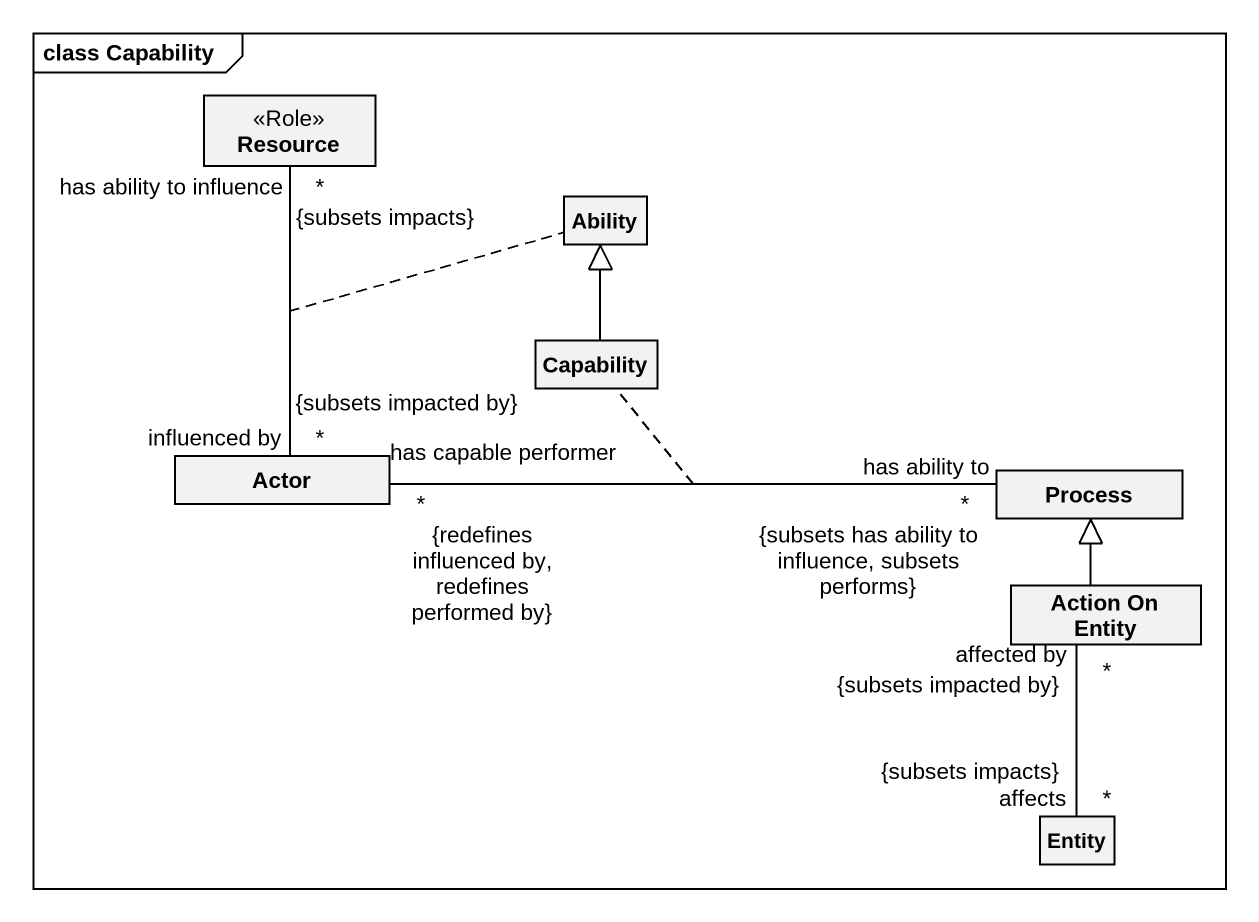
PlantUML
@startuml
mainframe class Capability
hide circle
hide empty members
class Resource <<Role>>
class Ability
class Capability
class "Actor" as Actor_
class "Process" as Process_
class "Action On Entity" as Action_On_Entity
class "Entity" as Entity_
Resource "has ability to influence\n{subsets impacts}\n*" -- "influenced by\n{subsets impacted by}\n*" Actor_
(Resource, Actor_) .. Ability
Capability -up-|> Ability
Actor_ "{redefines influenced by, redefines performed by}\nhas capable performer\n*" -right- "{subsets has ability to influence, subsets performs}\nhas ability to\n*" Process_
(Actor_, Process_) .. Capability
Action_On_Entity -up-|> Process_
Action_On_Entity "{subsets impacted by}\naffected by\n*" -- "affects\n{subsets impacts}\n*" Entity_
@enduml
